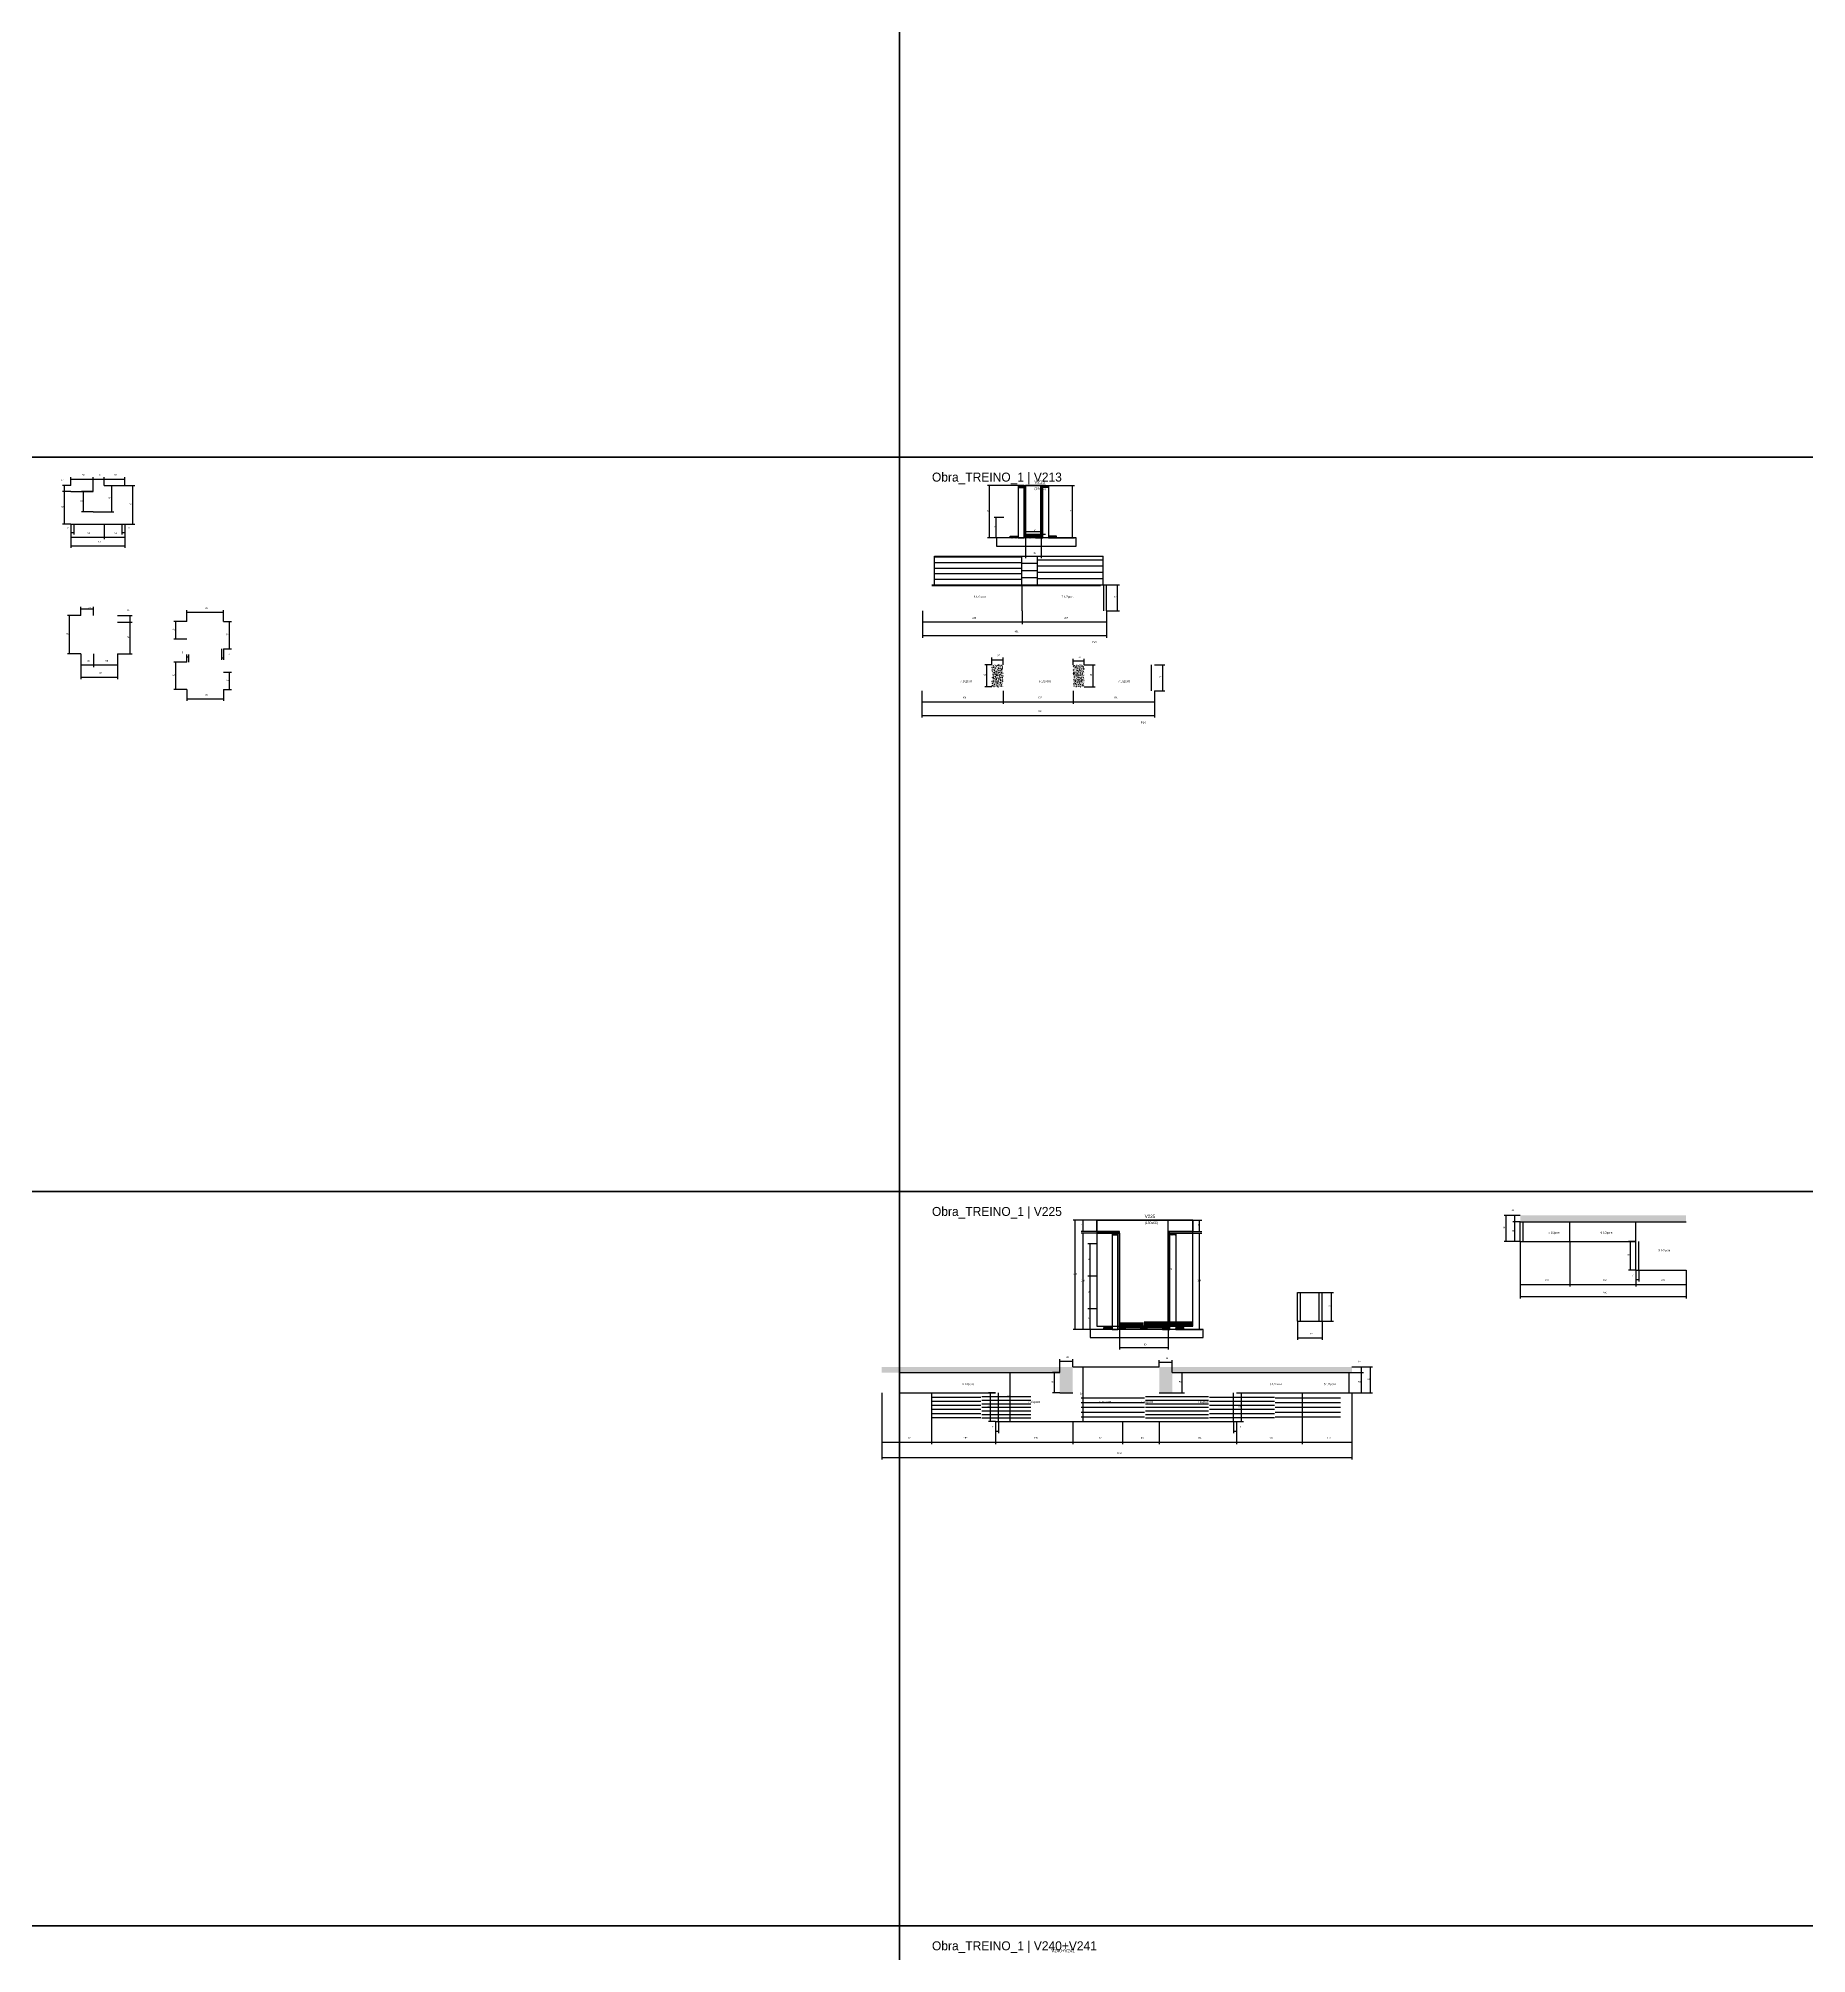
# Model space of a CAD drawing. Header units: metres. Extents: x -132 to 34800, y -36000 to 1848.
# Drawn here: x 21090 to 25424, y -12668 to -7973 of the extents above; entities that cross this region are included whole.
import ezdxf

# ---------------------------------------------------------------- set-up
doc = ezdxf.new("R2010")
doc.units = ezdxf.units.M
for name, color, linetype in [('CELL_BORDER', 8, 'Continuous'), ('CONCRETO', 251, 'Continuous'), ('COTA', 4, 'Continuous'), ('Cota Seção (2x)', 4, 'Continuous'), ('Hachura', 253, 'Continuous'), ('LABEL_ID', 3, 'Continuous'), ('Madeira', 126, 'Continuous'), ('NOMENCLATURA', 7, 'Continuous'), ('Painéis', 200, 'Continuous'), ('SARR_2.2x7', 40, 'Continuous'), ('Texto Seção', 7, 'Continuous')]:
    doc.layers.add(name, color=color, linetype=linetype)

msp = doc.modelspace()

# ---------------------------------------------------------------- hatches: boundary and pattern name
at = {"layer": 'COTA'}
h = msp.add_hatch(dxfattribs=at)
h.set_pattern_fill('AR-CONC', scale=0.03)
h.paths.add_polyline_path([(23454.1, -9509), (23427.1, -9509), (23427.1, -9563), (23454.1, -9563)])
h = msp.add_hatch(dxfattribs=at)
h.set_pattern_fill('AR-CONC', scale=0.03)
h.paths.add_polyline_path([(23653.1, -9511.2), (23653.1, -9509), (23626.1, -9509), (23626.1, -9563), (23653.1, -9563)])
h = msp.add_hatch(dxfattribs=at)
h.set_pattern_fill('AR-CONC', scale=0.03)
h.paths.add_polyline_path([(25128.3, -10874.7), (25128.3, -10858.7), (25128.3, -10858.7), (24721.8, -10858.7), (24721.8, -10858.7), (24721.8, -10874.7), (24721.8, -10874.7), (25128.3, -10874.7)])
h = msp.add_hatch(dxfattribs=at)
h.set_pattern_fill('AR-CONC', scale=0.03)
h.paths.add_polyline_path([(23157, -11244), (23593, -11244), (23593, -11244), (23593, -11294), (23593, -11294), (23625, -11294), (23625, -11294), (23625, -11230), (23625, -11230), (23157, -11230), (23157, -11230), (23157, -11244)])
h = msp.add_hatch(dxfattribs=at)
h.set_pattern_fill('AR-CONC', scale=0.03)
h.paths.add_polyline_path([(24309.5, -11244), (23869, -11244), (23869, -11244), (23869, -11294), (23869, -11294), (23837, -11294), (23837, -11294), (23837, -11230), (23837, -11230), (24309.5, -11230), (24309.5, -11230), (24309.5, -11244)])
at = {"layer": 'Hachura'}
h = msp.add_hatch(dxfattribs=at)
h.set_pattern_fill('ANSI31', scale=0.5)
h.paths.add_polyline_path([(23505.6, -9074.4), (23505.6, -9070), (23505.6, -9070), (23491.6, -9070), (23491.6, -9070), (23491.6, -9074.4), (23491.6, -9074.4), (23505.6, -9074.4)])
h = msp.add_hatch(color=8, dxfattribs=at)
h.dxf.hatch_style = 1
h.paths.add_polyline_path([(23505.6, -9070), (23509.6, -9070), (23509.6, -9070), (23509.6, -9198), (23509.6, -9198), (23505.6, -9198), (23505.6, -9198), (23505.6, -9070)])
h = msp.add_hatch(color=8, dxfattribs=at)
h.dxf.hatch_style = 1
h.paths.add_polyline_path([(23551.6, -9070), (23547.6, -9070), (23547.6, -9070), (23547.6, -9198), (23547.6, -9198), (23551.6, -9198), (23551.6, -9198), (23551.6, -9070)])
h = msp.add_hatch(dxfattribs=at)
h.set_pattern_fill('ANSI31', scale=0.5)
h.paths.add_polyline_path([(23551.6, -9074.4), (23551.6, -9070), (23551.6, -9070), (23565.6, -9070), (23565.6, -9070), (23565.6, -9074.4), (23565.6, -9074.4), (23551.6, -9074.4)])
h = msp.add_hatch(dxfattribs=at)
h.set_pattern_fill('ANSI31', scale=0.5)
h.paths.add_polyline_path([(23471.6, -9198), (23471.6, -9193.6), (23471.6, -9193.6), (23491.6, -9193.6), (23491.6, -9193.6), (23491.6, -9198), (23491.6, -9198), (23471.6, -9198)])
h = msp.add_hatch(color=8, dxfattribs=at)
h.dxf.hatch_style = 1
h.paths.add_polyline_path([(23547.6, -9193.6), (23547.6, -9190), (23547.6, -9190), (23509.6, -9190), (23509.6, -9190), (23509.6, -9193.6), (23509.6, -9193.6), (23547.6, -9193.6)])
h = msp.add_hatch(dxfattribs=at)
h.set_pattern_fill('ANSI31', scale=0.5)
h.paths.add_polyline_path([(23509.6, -9198), (23509.6, -9193.6), (23509.6, -9193.6), (23523.6, -9193.6), (23523.6, -9193.6), (23523.6, -9198), (23523.6, -9198), (23509.6, -9198)])
h = msp.add_hatch(dxfattribs=at)
h.set_pattern_fill('ANSI31', scale=0.5)
h.paths.add_polyline_path([(23547.6, -9198), (23547.6, -9193.6), (23547.6, -9193.6), (23533.6, -9193.6), (23533.6, -9193.6), (23533.6, -9198), (23533.6, -9198), (23547.6, -9198)])
h = msp.add_hatch(dxfattribs=at)
h.set_pattern_fill('ANSI31', scale=0.5)
h.paths.add_polyline_path([(23585.6, -9198), (23585.6, -9193.6), (23585.6, -9193.6), (23565.6, -9193.6), (23565.6, -9193.6), (23565.6, -9198), (23565.6, -9198), (23585.6, -9198)])
h = msp.add_hatch(color=8, dxfattribs=at)
h.dxf.hatch_style = 1
h.paths.add_polyline_path([(23739.3, -10902), (23739.3, -10898), (23739.3, -10898), (23683.7, -10898), (23683.7, -10898), (23683.7, -10902), (23683.7, -10902), (23739.3, -10902)])
h = msp.add_hatch(dxfattribs=at)
h.set_pattern_fill('ANSI31', scale=0.5)
h.paths.add_polyline_path([(23735.3, -10906.4), (23735.3, -10902), (23735.3, -10902), (23721.3, -10902), (23721.3, -10902), (23721.3, -10906.4), (23721.3, -10906.4), (23735.3, -10906.4)])
h = msp.add_hatch(color=8, dxfattribs=at)
h.dxf.hatch_style = 1
h.paths.add_polyline_path([(23735.3, -10902), (23739.3, -10902), (23739.3, -10902), (23739.3, -11138), (23739.3, -11138), (23735.3, -11138), (23735.3, -11138), (23735.3, -10902)])
h = msp.add_hatch(color=8, dxfattribs=at)
h.dxf.hatch_style = 1
h.paths.add_polyline_path([(23919.3, -10902), (23919.3, -10898), (23919.3, -10898), (23859.3, -10898), (23859.3, -10898), (23859.3, -10902), (23859.3, -10902), (23919.3, -10902)])
h = msp.add_hatch(color=8, dxfattribs=at)
h.dxf.hatch_style = 1
h.paths.add_polyline_path([(23863.3, -10902), (23859.3, -10902), (23859.3, -10902), (23859.3, -11138), (23859.3, -11138), (23863.3, -11138), (23863.3, -11138), (23863.3, -10902)])
h = msp.add_hatch(dxfattribs=at)
h.set_pattern_fill('ANSI31', scale=0.5)
h.paths.add_polyline_path([(23863.3, -10906.4), (23863.3, -10902), (23863.3, -10902), (23877.3, -10902), (23877.3, -10902), (23877.3, -10906.4), (23877.3, -10906.4), (23863.3, -10906.4)])
h = msp.add_hatch(dxfattribs=at)
h.set_pattern_fill('ANSI31', scale=0.5)
h.paths.add_polyline_path([(23701.3, -11138), (23701.3, -11133.6), (23701.3, -11133.6), (23721.3, -11133.6), (23721.3, -11133.6), (23721.3, -11138), (23721.3, -11138), (23701.3, -11138)])
h = msp.add_hatch(color=8, dxfattribs=at)
h.dxf.hatch_style = 1
h.paths.add_polyline_path([(23859.3, -11133.6), (23859.3, -11130), (23859.3, -11130), (23739.3, -11130), (23739.3, -11130), (23739.3, -11133.6), (23739.3, -11133.6), (23859.3, -11133.6)])
h = msp.add_hatch(dxfattribs=at)
h.set_pattern_fill('ANSI31', scale=0.5)
h.paths.add_polyline_path([(23739.3, -11138), (23739.3, -11133.6), (23739.3, -11133.6), (23753.3, -11133.6), (23753.3, -11133.6), (23753.3, -11138), (23753.3, -11138), (23739.3, -11138)])
h = msp.add_hatch(dxfattribs=at)
h.set_pattern_fill('ANSI31', scale=0.5)
h.paths.add_polyline_path([(23792.3, -11138), (23792.3, -11133.6), (23792.3, -11133.6), (23806.3, -11133.6), (23806.3, -11133.6), (23806.3, -11138), (23806.3, -11138), (23792.3, -11138)])
h = msp.add_hatch(dxfattribs=at)
h.set_pattern_fill('ANSI31', scale=0.5)
h.paths.add_polyline_path([(23859.3, -11138), (23859.3, -11133.6), (23859.3, -11133.6), (23845.3, -11133.6), (23845.3, -11133.6), (23845.3, -11138), (23845.3, -11138), (23859.3, -11138)])
h = msp.add_hatch(dxfattribs=at)
h.set_pattern_fill('ANSI31', scale=0.5)
h.paths.add_polyline_path([(23897.3, -11138), (23897.3, -11133.6), (23897.3, -11133.6), (23877.3, -11133.6), (23877.3, -11133.6), (23877.3, -11138), (23877.3, -11138), (23897.3, -11138)])

# ---------------------------------------------------------------- linework, layer by layer
at = {"layer": 'CELL_BORDER'}
for points in [[(20300, -9000), (23200, -9000), (23200, -7200), (20300, -7200)], [(23200, -9000), (26100, -9000), (26100, -7200), (23200, -7200)], [(20300, -10800), (23200, -10800), (23200, -9000), (20300, -9000)], [(23200, -10800), (26100, -10800), (26100, -9000), (23200, -9000)], [(20300, -12600), (23200, -12600), (23200, -10800), (20300, -10800)], [(23200, -12600), (26100, -12600), (26100, -10800), (23200, -10800)], [(20300, -14400), (23200, -14400), (23200, -12600), (20300, -12600)], [(23200, -14400), (26100, -14400), (26100, -12600), (23200, -12600)]]:
    msp.add_lwpolyline(points, close=True, dxfattribs=at)
at = {"layer": 'CONCRETO'}
for points in [[(23509.6, -9070), (23509.6, -9070), (23547.6, -9070), (23547.6, -9098), (23547.6, -9098), (23547.6, -9190), (23509.6, -9190), (23509.6, -9070)], [(23509.6, -9190), (23547.6, -9190), (23547.6, -9070), (23509.6, -9070)], [(23683.7, -10898), (23683.7, -10870), (23919.3, -10870), (23919.3, -10898), (23859.3, -10898), (23859.3, -11130), (23739.3, -11130), (23739.3, -10898)], [(23683.7, -11130), (23919.3, -11130), (23919.3, -10870), (23683.7, -10870)]]:
    msp.add_lwpolyline(points, close=True, dxfattribs=at)
at = {"layer": 'COTA'}
for p, q in [((21169.4, -9070), (21169.4, -9049)), ((21169.4, -9054), (21224.3, -9054)), ((21224.3, -9084), (21224.3, -9049)), ((21224.3, -9084), (21224.3, -9049)), ((21224.3, -9054), (21251.3, -9054)), ((21251.3, -9070), (21251.3, -9049)), ((21251.3, -9070), (21251.3, -9049)), ((21251.3, -9054), (21301.3, -9054)), ((21301.3, -9070), (21301.3, -9049)), ((21169.4, -9070), (21148.6, -9070)), ((21169.4, -9084), (21148.6, -9084)), ((21169.4, -9084), (21148.6, -9084)), ((21153.6, -9084), (21153.6, -9070)), ((21153.6, -9164), (21153.6, -9084)), ((21224.3, -9084), (21195.3, -9084)), ((21200.3, -9134), (21200.3, -9084)), ((21251.3, -9070), (21274.6, -9070)), ((21269.6, -9134), (21269.6, -9070)), ((21301.3, -9070), (21326.4, -9070)), ((21321.4, -9164), (21321.4, -9070)), ((23491.6, -9070), (23415.9, -9070)), ((23420.9, -9198), (23420.9, -9070)), ((23565.6, -9070), (23629.5, -9070)), ((23624.5, -9198), (23624.5, -9070)), ((21224.3, -9134), (21195.3, -9134)), ((21251.3, -9134), (21274.6, -9134)), ((23456.3, -9148), (23432.7, -9148)), ((23437.7, -9198), (23437.7, -9148)), ((21169.4, -9164), (21148.6, -9164)), ((21169.4, -9164), (21169.4, -9222.5)), ((21169.4, -9164), (21169.4, -9189.5)), ((21169.4, -9184.5), (21176.4, -9184.5)), ((21176.4, -9164), (21176.4, -9189.5)), ((21294.3, -9164), (21294.3, -9189.5)), ((21294.3, -9184.5), (21301.3, -9184.5)), ((21301.3, -9164), (21301.3, -9222.5)), ((21301.3, -9164), (21301.3, -9189.5)), ((21301.3, -9164), (21326.4, -9164)), ((23476, -9198), (23415.9, -9198)), ((23456.3, -9198), (23432.7, -9198)), ((23509.6, -9198), (23509.6, -9247.7)), ((23547.6, -9198), (23547.6, -9247.7)), ((23581.2, -9198), (23629.5, -9198)), ((21169.4, -9217.5), (21301.3, -9217.5)), ((23509.6, -9242.7), (23547.6, -9242.7)), ((23708, -9312.8), (23739.9, -9312.8)), ((23734.9, -9376.8), (23734.9, -9312.8)), ((21193.7, -9388.3), (21161.1, -9388.3)), ((21166.1, -9482.3), (21166.1, -9388.3)), ((21193.7, -9388.3), (21193.7, -9367.3)), ((21193.7, -9372.3), (21225.2, -9372.3)), ((21225.2, -9388.3), (21225.2, -9367.3)), ((21283.7, -9388.3), (21319.5, -9388.3)), ((21314.5, -9404.3), (21314.5, -9388.3)), ((21453.5, -9402.9), (21453.5, -9375.3)), ((21453.5, -9380.3), (21543.5, -9380.3)), ((21543.5, -9402.9), (21543.5, -9375.3)), ((23257, -9376.8), (23257, -9409.1)), ((23257, -9376.8), (23257, -9442.6)), ((23501, -9376.8), (23501, -9409.1)), ((23501, -9376.8), (23501, -9409.1)), ((23708, -9376.8), (23708, -9409.1)), ((23708, -9376.8), (23708, -9442.6)), ((23708, -9376.8), (23739.9, -9376.8)), ((21283.7, -9404.3), (21319.5, -9404.3)), ((21283.7, -9404.3), (21319.5, -9404.3)), ((21314.5, -9482.3), (21314.5, -9404.3)), ((21453.5, -9402.9), (21421.5, -9402.9)), ((21426.5, -9445.9), (21426.5, -9402.9)), ((21543.5, -9402.9), (21563.1, -9402.9)), ((21558.1, -9469.9), (21558.1, -9402.9)), ((23257, -9404.1), (23501, -9404.1)), ((23501, -9404.1), (23708, -9404.1)), ((21193.7, -9482.3), (21161.1, -9482.3)), ((21193.7, -9482.3), (21193.7, -9544.1)), ((21283.7, -9482.3), (21283.7, -9544.1)), ((21283.7, -9482.3), (21319.5, -9482.3)), ((21453.5, -9445.9), (21421.5, -9445.9)), ((21538.5, -9469.9), (21538.5, -9497.2)), ((21543.5, -9469.9), (21563.1, -9469.9)), ((21543.5, -9469.9), (21543.5, -9497.2)), ((23257, -9437.6), (23708, -9437.6)), ((21453.5, -9503), (21421.5, -9503)), ((21426.5, -9570), (21426.5, -9503)), ((21453.5, -9503), (21453.5, -9484.2)), ((21453.5, -9489.2), (21458.5, -9489.2)), ((21458.5, -9503), (21458.5, -9484.2)), ((21538.5, -9492.2), (21543.5, -9492.2)), ((21543.5, -9527), (21563.1, -9527)), ((21558.1, -9570), (21558.1, -9527)), ((21193.7, -9539.1), (21283.7, -9539.1)), ((21453.5, -9570), (21421.5, -9570)), ((21453.5, -9570), (21453.5, -9597.7)), ((21543.5, -9570), (21563.1, -9570)), ((21543.5, -9570), (21543.5, -9597.7)), ((23255.1, -9573), (23255.1, -9604.6)), ((23255.1, -9573), (23255.1, -9638.1)), ((23454.1, -9573), (23454.1, -9604.6)), ((23626.1, -9573), (23626.1, -9604.6)), ((23825.1, -9573), (23825.1, -9604.6)), ((23825.1, -9573), (23825.1, -9638.1)), ((21453.5, -9592.7), (21543.5, -9592.7)), ((23255.1, -9599.6), (23454.1, -9599.6)), ((23626.1, -9599.6), (23825.1, -9599.6)), ((23255.1, -9633.1), (23825.1, -9633.1)), ((23683.7, -10870), (23626.3, -10870)), ((23631.3, -11138), (23631.3, -10870)), ((23683.7, -10870), (23645.6, -10870)), ((23650.6, -10898), (23650.6, -10870)), ((23919.3, -10870), (23941.1, -10870)), ((23936.1, -10898), (23936.1, -10870)), ((24721.8, -10858.7), (24682.1, -10858.7)), ((24687.1, -10922.7), (24687.1, -10858.7)), ((24721.8, -10858.7), (24703.7, -10858.7)), ((24721.8, -10874.7), (24703.7, -10874.7)), ((24708.7, -10874.7), (24708.7, -10858.7)), ((23683.7, -10898), (23645.6, -10898)), ((23683.7, -10902), (23645.6, -10902)), ((23650.6, -11138), (23650.6, -10902)), ((23686, -10928), (23662.4, -10928)), ((23667.4, -11008), (23667.4, -10928)), ((23919.3, -10898), (23941.1, -10898)), ((23919.3, -10902), (23941.1, -10902)), ((23936.1, -11138), (23936.1, -10902)), ((24721.8, -10922.7), (24682.1, -10922.7)), ((24721.8, -10922.7), (24721.8, -11032.7)), ((24843.8, -10922.7), (24843.8, -11032.7)), ((24843.8, -10922.7), (24843.8, -11032.7)), ((23686, -11008), (23662.4, -11008)), ((23686, -11008), (23662.4, -11008)), ((23667.4, -11088), (23667.4, -11008)), ((24721.8, -11027.7), (24843.8, -11027.7)), ((24843.8, -11027.7), (25005.3, -11027.7)), ((25005.3, -10992.7), (25005.3, -11032.7)), ((25005.3, -10992.7), (25005.3, -11020.9)), ((25005.3, -11015.9), (25012.3, -11015.9)), ((25012.3, -10992.7), (25012.3, -11020.9)), ((23686, -11088), (23662.4, -11088)), ((23686, -11088), (23662.4, -11088)), ((23667.4, -11138), (23667.4, -11088)), ((24176, -11117.8), (24176, -11163.7)), ((24236, -11117.8), (24236, -11163.7)), ((23705.7, -11138), (23626.3, -11138)), ((23705.7, -11138), (23645.6, -11138)), ((23686, -11138), (23662.4, -11138)), ((23739.3, -11138), (23739.3, -11187.7)), ((23859.3, -11138), (23859.3, -11187.7)), ((23892.9, -11138), (23941.1, -11138)), ((24176, -11158.7), (24236, -11158.7)), ((23739.3, -11182.7), (23859.3, -11182.7)), ((24309.5, -11230), (24337.9, -11230)), ((24309.5, -11230), (24359.5, -11230)), ((24309.5, -11244), (24337.9, -11244)), ((24332.9, -11244), (24332.9, -11230)), ((24354.5, -11294), (24354.5, -11230)), ((23157, -11294), (23157, -11419.3)), ((23157, -11294), (23157, -11456.8)), ((23279, -11294), (23279, -11419.3)), ((23279, -11294), (23279, -11419.3)), ((24187.5, -11294), (24187.5, -11419.3)), ((24187.5, -11294), (24187.5, -11419.3)), ((24309.5, -11294), (24309.5, -11456.8)), ((24309.5, -11294), (24309.5, -11419.3)), ((24309.5, -11294), (24359.5, -11294)), ((23436, -11364), (23436, -11419.3)), ((23436, -11364), (23436, -11392.2)), ((23436, -11387.2), (23443, -11387.2)), ((23443, -11364), (23443, -11392.2)), ((24019, -11364), (24019, -11392.2)), ((24019, -11387.2), (24026, -11387.2)), ((24026, -11364), (24026, -11419.3)), ((24026, -11364), (24026, -11392.2)), ((23157, -11414.3), (23279, -11414.3)), ((23157, -11451.8), (24309.5, -11451.8)), ((23279, -11414.3), (23436, -11414.3)), ((24026, -11414.3), (24187.5, -11414.3)), ((24187.5, -11414.3), (24309.5, -11414.3))]:
    msp.add_line(p, q, dxfattribs=at)
at = {"layer": 'Cota Seção (2x)'}
for p, q in [((23558.6, -9070), (23542.1, -9070)), ((23547.1, -9190), (23547.1, -9070)), ((21169.4, -9164), (21169.4, -9201.3)), ((21169.4, -9196.3), (21251.3, -9196.3)), ((21251.3, -9164), (21251.3, -9201.3)), ((21251.3, -9164), (21251.3, -9201.3)), ((21251.3, -9196.3), (21301.3, -9196.3)), ((21301.3, -9164), (21301.3, -9201.3)), ((23509.6, -9198), (23509.6, -9177)), ((23509.6, -9182), (23547.6, -9182)), ((23558.6, -9190), (23542.1, -9190)), ((23547.6, -9198), (23547.6, -9177)), ((21193.7, -9482.3), (21193.7, -9514.5)), ((21225.2, -9482.3), (21225.2, -9514.5)), ((21225.2, -9482.3), (21225.2, -9514.5)), ((21283.7, -9482.3), (21283.7, -9514.5)), ((21193.7, -9509.5), (21225.2, -9509.5)), ((21225.2, -9509.5), (21283.7, -9509.5)), ((23427.1, -9509), (23409.2, -9509)), ((23414.2, -9563), (23414.2, -9509)), ((23427.1, -9509), (23427.1, -9491.6)), ((23427.1, -9496.6), (23454.1, -9496.6)), ((23454.1, -9509), (23454.1, -9491.6)), ((23626.1, -9509), (23626.1, -9494.5)), ((23626.1, -9499.5), (23653.1, -9499.5)), ((23653.1, -9509), (23653.1, -9494.5)), ((23653.1, -9509), (23679.9, -9509)), ((23674.9, -9563), (23674.9, -9509)), ((23825.1, -9509), (23851, -9509)), ((23846, -9573), (23846, -9509)), ((23427.1, -9563), (23409.2, -9563)), ((23454.1, -9573), (23454.1, -9604.6)), ((23626.1, -9573), (23626.1, -9604.6)), ((23653.1, -9563), (23679.9, -9563)), ((23825.1, -9573), (23851, -9573)), ((23454.1, -9599.6), (23626.1, -9599.6)), ((23870.3, -10870), (23854.3, -10870)), ((23859.3, -11130), (23859.3, -10870)), ((24721.8, -10874.7), (24703.7, -10874.7)), ((24708.7, -10922.7), (24708.7, -10874.7)), ((24721.8, -10922.7), (24703.7, -10922.7)), ((24721.8, -10922.7), (24721.8, -11062.7)), ((25005.3, -10922.7), (24987.5, -10922.7)), ((24992.5, -10992.7), (24992.5, -10922.7)), ((25005.3, -10992.7), (24987.5, -10992.7)), ((25005.3, -10992.7), (25005.3, -11032.7)), ((25005.3, -11027.7), (25128.3, -11027.7)), ((25128.3, -10992.7), (25128.3, -11032.7)), ((25128.3, -10992.7), (25128.3, -11062.7)), ((24236, -11047.8), (24264.1, -11047.8)), ((24259.1, -11117.8), (24259.1, -11047.8)), ((24721.8, -11057.7), (25128.3, -11057.7)), ((23739.3, -11138), (23739.3, -11125)), ((23859.3, -11138), (23859.3, -11125)), ((24236, -11117.8), (24264.1, -11117.8)), ((23739.3, -11130), (23859.3, -11130)), ((23870.3, -11130), (23854.3, -11130)), ((23593, -11244), (23593, -11211.4)), ((23593, -11216.4), (23625, -11216.4)), ((23625, -11230), (23625, -11211.4)), ((23837, -11230), (23837, -11213.8)), ((23837, -11218.8), (23869, -11218.8)), ((23869, -11244), (23869, -11213.8)), ((23467.1, -11244), (23476.6, -11244)), ((23471.6, -11364), (23471.6, -11244)), ((23593, -11244), (23575.7, -11244)), ((23580.7, -11294), (23580.7, -11244)), ((23648.6, -11230), (23655.6, -11230)), ((23650.6, -11364), (23650.6, -11230)), ((23869, -11244), (23898.6, -11244)), ((23893.6, -11294), (23893.6, -11244)), ((24309.5, -11244), (24337.9, -11244)), ((24332.9, -11294), (24332.9, -11244)), ((23436, -11294), (23418.2, -11294)), ((23423.2, -11364), (23423.2, -11294)), ((23593, -11294), (23575.7, -11294)), ((23869, -11294), (23898.6, -11294)), ((24026, -11294), (24043.8, -11294)), ((24038.8, -11364), (24038.8, -11294)), ((24309.5, -11294), (24337.9, -11294)), ((23436, -11364), (23418.2, -11364)), ((23436, -11364), (23436, -11419.3)), ((23467.1, -11364), (23476.6, -11364)), ((23625, -11364), (23625, -11419.3)), ((23625, -11364), (23625, -11419.3)), ((23648.6, -11364), (23655.6, -11364)), ((23747, -11364), (23747, -11419.3)), ((23747, -11364), (23747, -11419.3)), ((23837, -11364), (23837, -11419.3)), ((23837, -11364), (23837, -11419.3)), ((24026, -11364), (24043.8, -11364)), ((24026, -11364), (24026, -11419.3)), ((23436, -11414.3), (23625, -11414.3)), ((23625, -11414.3), (23747, -11414.3)), ((23747, -11414.3), (23837, -11414.3)), ((23837, -11414.3), (24026, -11414.3))]:
    msp.add_line(p, q, dxfattribs=at)
at = {"layer": 'Madeira'}
for points in [[(23505.6, -9074.4), (23505.6, -9070), (23491.6, -9070), (23491.6, -9074.4)], [(23505.6, -9070), (23491.6, -9070), (23491.6, -9198), (23505.6, -9198)], [(23551.6, -9074.4), (23551.6, -9070), (23565.6, -9070), (23565.6, -9074.4)], [(23551.6, -9070), (23565.6, -9070), (23565.6, -9198), (23551.6, -9198)], [(23438.1, -9218), (23633.3, -9218), (23633.3, -9198), (23438.1, -9198)], [(23471.6, -9198), (23471.6, -9193.6), (23491.6, -9193.6), (23491.6, -9198)], [(23509.6, -9198), (23509.6, -9193.6), (23523.6, -9193.6), (23523.6, -9198)], [(23547.6, -9198), (23547.6, -9193.6), (23533.6, -9193.6), (23533.6, -9198)], [(23585.6, -9198), (23585.6, -9193.6), (23565.6, -9193.6), (23565.6, -9198)], [(23735.3, -10906.4), (23735.3, -10902), (23721.3, -10902), (23721.3, -10906.4)], [(23735.3, -10902), (23721.3, -10902), (23721.3, -11138), (23735.3, -11138)], [(23863.3, -10906.4), (23863.3, -10902), (23877.3, -10902), (23877.3, -10906.4)], [(23863.3, -10902), (23877.3, -10902), (23877.3, -11138), (23863.3, -11138)], [(23667.8, -11158), (23945, -11158), (23945, -11138), (23667.8, -11138)], [(23701.3, -11138), (23701.3, -11133.6), (23721.3, -11133.6), (23721.3, -11138)], [(23739.3, -11138), (23739.3, -11133.6), (23753.3, -11133.6), (23753.3, -11138)], [(23792.3, -11138), (23792.3, -11133.6), (23806.3, -11133.6), (23806.3, -11138)], [(23859.3, -11138), (23859.3, -11133.6), (23845.3, -11133.6), (23845.3, -11138)], [(23897.3, -11138), (23897.3, -11133.6), (23877.3, -11133.6), (23877.3, -11138)]]:
    msp.add_lwpolyline(points, close=True, dxfattribs=at)
at = {"layer": 'Painéis'}
for p, q in [((21169.4, -9084), (21224.3, -9084)), ((21251.3, -9070), (21301.3, -9070)), ((23509.6, -9198), (23509.6, -9070)), ((23547.6, -9198), (23547.6, -9070)), ((21224.3, -9134), (21251.3, -9134)), ((21169.4, -9164), (21301.3, -9164)), ((23509.6, -9190), (23547.6, -9190)), ((23509.6, -9193.6), (23509.6, -9190)), ((23547.6, -9193.6), (23547.6, -9190)), ((23286.4, -9242.8), (23500.5, -9242.8)), ((23286.4, -9312.8), (23286.4, -9242.8)), ((23500.5, -9312.8), (23500.5, -9242.8)), ((23500.5, -9242.8), (23538.5, -9242.8)), ((23500.5, -9312.8), (23500.5, -9242.8)), ((23538.5, -9312.8), (23538.5, -9242.8)), ((23538.5, -9242.8), (23699.5, -9242.8)), ((23538.5, -9312.8), (23538.5, -9242.8)), ((23699.5, -9312.8), (23699.5, -9242.8)), ((23280, -9312.8), (23708, -9312.8)), ((23286.4, -9312.8), (23500.5, -9312.8)), ((23500.5, -9312.8), (23538.5, -9312.8)), ((23501, -9376.8), (23501, -9312.8)), ((23538.5, -9312.8), (23699.5, -9312.8)), ((23708, -9376.8), (23708, -9312.8)), ((24721.8, -10874.7), (25005.3, -10874.7)), ((24721.8, -10922.7), (24721.8, -10874.7)), ((24843.8, -10922.7), (24843.8, -10874.7)), ((25005.3, -10874.7), (25128.3, -10874.7)), ((25005.3, -10922.7), (25005.3, -10874.7)), ((23683.7, -10898), (23739.3, -10898)), ((23739.3, -10902), (23739.3, -10898)), ((23739.3, -11138), (23739.3, -10902)), ((23859.3, -10898), (23919.3, -10898)), ((23859.3, -10902), (23859.3, -10898)), ((23859.3, -11138), (23859.3, -10902)), ((23919.3, -10902), (23919.3, -10898)), ((24721.8, -10922.7), (25005.3, -10922.7)), ((25005.3, -10992.7), (25005.3, -10922.7)), ((25005.3, -10992.7), (25128.3, -10992.7)), ((25005.3, -10992.7), (25128.3, -10992.7)), ((24176, -11047.8), (24236, -11047.8)), ((24176, -11117.8), (24176, -11047.8)), ((24176, -11047.8), (24236, -11047.8)), ((24236, -11117.8), (24236, -11047.8)), ((24176, -11117.8), (24236, -11117.8)), ((24176, -11117.8), (24236, -11117.8)), ((23739.3, -11130), (23859.3, -11130)), ((23739.3, -11133.6), (23739.3, -11130)), ((23739.3, -11130), (23859.3, -11130)), ((23859.3, -11133.6), (23859.3, -11130)), ((23200, -11244), (23436, -11244)), ((23436, -11244), (23593, -11244)), ((23625, -11230), (23837, -11230)), ((23869, -11244), (24026, -11244)), ((24026, -11244), (24309.5, -11244)), ((23200, -11294), (23436, -11294)), ((23593, -11294), (23625, -11294)), ((23837, -11294), (23869, -11294)), ((24026, -11294), (24309.5, -11294)), ((23436, -11364), (24026, -11364))]:
    msp.add_line(p, q, dxfattribs=at)
for points in [[(23505.6, -9070), (23509.6, -9070), (23509.6, -9198), (23505.6, -9198)], [(23551.6, -9070), (23547.6, -9070), (23547.6, -9198), (23551.6, -9198)], [(23547.6, -9193.6), (23547.6, -9190), (23509.6, -9190), (23509.6, -9193.6)], [(23739.3, -10902), (23739.3, -10898), (23683.7, -10898), (23683.7, -10902)], [(23735.3, -10902), (23739.3, -10902), (23739.3, -11138), (23735.3, -11138)], [(23919.3, -10902), (23919.3, -10898), (23859.3, -10898), (23859.3, -10902)], [(23863.3, -10902), (23859.3, -10902), (23859.3, -11138), (23863.3, -11138)], [(23859.3, -11133.6), (23859.3, -11130), (23739.3, -11130), (23739.3, -11133.6)]]:
    msp.add_lwpolyline(points, close=True, dxfattribs=at)
at = {"layer": 'SARR_2.2x7'}
for p, q in [((23287.4, -9244.6), (23499.5, -9244.6)), ((23501.5, -9242.6), (23537.5, -9242.6)), ((23287.4, -9258.2), (23499.5, -9258.2)), ((23287.4, -9271.9), (23499.5, -9271.9)), ((23287.4, -9285.5), (23499.5, -9285.5)), ((23501.5, -9260.2), (23537.5, -9260.2)), ((23501.5, -9277.7), (23537.5, -9277.7)), ((23501.5, -9295.3), (23537.5, -9295.3)), ((23539.5, -9251.4), (23698.5, -9251.4)), ((23539.5, -9266.7), (23698.5, -9266.7)), ((23539.5, -9282.1), (23698.5, -9282.1)), ((23280, -9315), (23501, -9315)), ((23287.4, -9299.2), (23499.5, -9299.2)), ((23501, -9315), (23693, -9315)), ((23539.5, -9297.4), (23698.5, -9297.4)), ((23701, -9376.8), (23701, -9312.8)), ((23818.1, -9573), (23818.1, -9509)), ((24728.8, -10922.7), (24728.8, -10874.7)), ((25012.3, -10992.7), (25012.3, -10922.7)), ((24183, -11117.8), (24183, -11047.8)), ((24229, -11117.8), (24229, -11047.8)), ((23740.3, -11122.1), (23798.3, -11122.1)), ((23740.3, -11123.4), (23798.3, -11123.4)), ((23740.3, -11124.7), (23798.3, -11124.7)), ((23740.3, -11126.1), (23798.3, -11126.1)), ((23800.3, -11119.8), (23920.3, -11119.8)), ((23800.3, -11121.9), (23920.3, -11121.9)), ((23800.3, -11123.9), (23920.3, -11123.9)), ((23800.3, -11125.9), (23920.3, -11125.9)), ((23740.3, -11127.4), (23798.3, -11127.4)), ((23740.3, -11128.7), (23798.3, -11128.7)), ((23800.3, -11128), (23920.3, -11128)), ((24302.5, -11294), (24302.5, -11244)), ((23280, -11304), (23400, -11304)), ((23280, -11314), (23400, -11314)), ((23402, -11302.8), (23522, -11302.8)), ((23402, -11311.5), (23522, -11311.5)), ((23443, -11364), (23443, -11294)), ((23646, -11305.7), (23801, -11305.7)), ((23803, -11302.8), (23958, -11302.8)), ((23803, -11311.5), (23958, -11311.5)), ((23960, -11304), (24119.5, -11304)), ((23960, -11314), (24119.5, -11314)), ((24019, -11364), (24019, -11294)), ((24121.5, -11305.7), (24281, -11305.7)), ((23280, -11324), (23400, -11324)), ((23280, -11334), (23400, -11334)), ((23280, -11344), (23400, -11344)), ((23280, -11354), (23400, -11354)), ((23402, -11320.2), (23522, -11320.2)), ((23402, -11329), (23522, -11329)), ((23402, -11337.8), (23522, -11337.8)), ((23402, -11346.5), (23522, -11346.5)), ((23402, -11355.2), (23522, -11355.2)), ((23646, -11317.3), (23801, -11317.3)), ((23646, -11329), (23801, -11329)), ((23646, -11340.7), (23801, -11340.7)), ((23646, -11352.3), (23801, -11352.3)), ((23803, -11320.2), (23958, -11320.2)), ((23803, -11329), (23958, -11329)), ((23803, -11337.8), (23958, -11337.8)), ((23803, -11346.5), (23958, -11346.5)), ((23803, -11355.2), (23958, -11355.2)), ((23960, -11324), (24119.5, -11324)), ((23960, -11334), (24119.5, -11334)), ((23960, -11344), (24119.5, -11344)), ((23960, -11354), (24119.5, -11354)), ((24121.5, -11317.3), (24281, -11317.3)), ((24121.5, -11329), (24281, -11329)), ((24121.5, -11340.7), (24281, -11340.7)), ((24121.5, -11352.3), (24281, -11352.3))]:
    msp.add_line(p, q, dxfattribs=at)

# ---------------------------------------------------------------- texts
at = {"layer": 'COTA'}
for s, p in [('14', (21145.6, -9058.9)), ('55', (21196.9, -9045.8)), ('27', (21237.8, -9045.9)), ('50', (21276.3, -9045.8)), ('50', (21192.1, -9109)), ('64', (21261.5, -9102)), ('80', (21145.5, -9124)), ('94', (21313.3, -9117)), ('64', (23415.4, -9134)), ('64', (23619, -9134)), ('7', (21160.5, -9176.4)), ('7', (21310.2, -9176.4)), ('25', (23432.2, -9173)), ('132', (21235.4, -9209.3)), ('19', (23528.6, -9237.2)), ('64', (23726.8, -9344.8)), ('32', (21212, -9372.3)), ('16', (21306.4, -9377.3)), ('90', (21498.5, -9372.1)), ('94', (21158, -9435.3)), ('43', (21418.3, -9424.4)), ('67', (21550, -9436.4)), ('244', (23379, -9396)), ('451', (23482.5, -9429.5)), ('207', (23604.5, -9396)), ('78', (21306.4, -9443.3)), ('5', (21441.5, -9481.1)), ('5', (21555.6, -9484)), ('90', (21238.7, -9531)), ('67', (21418.4, -9536.5)), ('43', (21549.9, -9548.5)), ('90', (21498.5, -9584.5)), ('199', (23354.6, -9591.5)), ('570', (23540.1, -9625)), ('199', (23725.6, -9591.5)), ('16', (24700.6, -10847.7)), ('14', (23645.1, -10884)), ('14', (23930.6, -10884)), ('64', (24679, -10890.7)), ('40', (23661.9, -10968)), ('134', (23625.8, -11004)), ('118', (23645.1, -11020)), ('118', (23930.6, -11020)), ('122', (24782.8, -11019.7)), ('162', (24924.5, -11019.6)), ('7', (24996.4, -11007.8)), ('40', (23661.9, -11048)), ('25', (23661.9, -11113)), ('60', (23799.3, -11177.2)), ('60', (24206, -11150.6)), ('14', (24324.8, -11218.9)), ('64', (24346.4, -11262)), ('122', (23218, -11406.3)), ('157', (23357.5, -11406.2)), ('7', (23427.2, -11379.2)), ('7', (24034.9, -11379.2)), ('162', (24106.8, -11406.2)), ('122', (24248.5, -11406.3)), ('1152', (23733.3, -11443.7))]:
    msp.add_text(s, height=4, dxfattribs=at).set_placement(p)
at = {"layer": 'Cota Seção (2x)'}
for s, p in [('60', (23547.1, -9110)), ('82', (21210.4, -9188.3)), ('50', (21276.3, -9188.2)), ('19', (23528.6, -9182)), ('32', (21209.5, -9501.3)), ('58', (21254.4, -9501.3)), ('27', (23440.6, -9488.5)), ('27', (23639.6, -9491.4)), ('54', (23406.1, -9536)), ('54', (23666.8, -9536)), ('64', (23837.9, -9541)), ('172', (23540.1, -9591.5)), ('48', (24700.6, -10898.7)), ('70', (24984.4, -10957.7)), ('130', (23859.3, -10992.5)), ('123', (25066.8, -11019.5)), ('70', (24251, -11082.8)), ('406', (24925, -11049.5)), ('60', (23839.3, -11130)), ('32', (23609, -11208.2)), ('32', (23853, -11210.6)), ('50', (23572.6, -11269)), ('50', (23885.4, -11269)), ('50', (24324.8, -11269)), ('120', (23463.5, -11304)), ('134', (23642.3, -11297)), ('70', (23415.1, -11329)), ('70', (24030.7, -11329)), ('189', (23530.5, -11406.2)), ('122', (23686, -11406.3)), ('90', (23792, -11406.2)), ('189', (23931.5, -11406.2))]:
    msp.add_text(s, height=4, dxfattribs=at).set_placement(p)
at = {"layer": 'LABEL_ID'}
for s, p in [('Obra_TREINO_1 | V213', (23280, -9060)), ('Obra_TREINO_1 | V225', (23280, -10860)), ('Obra_TREINO_1 | V240+V241', (23280, -12660))]:
    msp.add_text(s, height=22, dxfattribs=at).set_placement(p)
at = {"layer": 'NOMENCLATURA'}
for s, p in [('8 1/2pont', (23382.4, -9344.9)), ('7 1/2pont', (23597.9, -9344.9)), ('P27', (23672.5, -9455.5)), ('7 1/2pont', (23349.3, -9551.8)), ('6 1/2pont', (23541.8, -9551.8)), ('7 1/2pont', (23736.4, -9551.8)), ('P26', (23791.9, -9653)), ('5 1/2pont', (24790.8, -10903.4)), ('6 1/2pont', (24918.9, -10903.4)), ('5 1/2pont', (25060.9, -10947)), ('6 1/2pont', (23354.2, -11274.8)), ('7 1/2pont', (23515.1, -11318.3)), ('5 1/2pont', (23690.4, -11318.3)), ('4 1/2pont', (23792, -11318.3)), ('7 1/2pont', (23930.5, -11318.3)), ('6 1/2pont', (24107.9, -11274.8)), ('5 1/2pont', (24240.5, -11274.8))]:
    msp.add_text(s, height=5, dxfattribs=at).set_placement(p)
at = {"layer": 'Texto Seção'}
for s, height, p in [('V213', 8, (23530.8, -9065)), ('(19x60)', 6, (23530.8, -9080)), ('V225', 8, (23801.5, -10865)), ('(130x60)', 6, (23801.5, -10880)), ('V240+V241', 8, (23572.4, -12665))]:
    msp.add_text(s, height=height, dxfattribs=at).set_placement(p)

doc.saveas('drawing.dxf')
